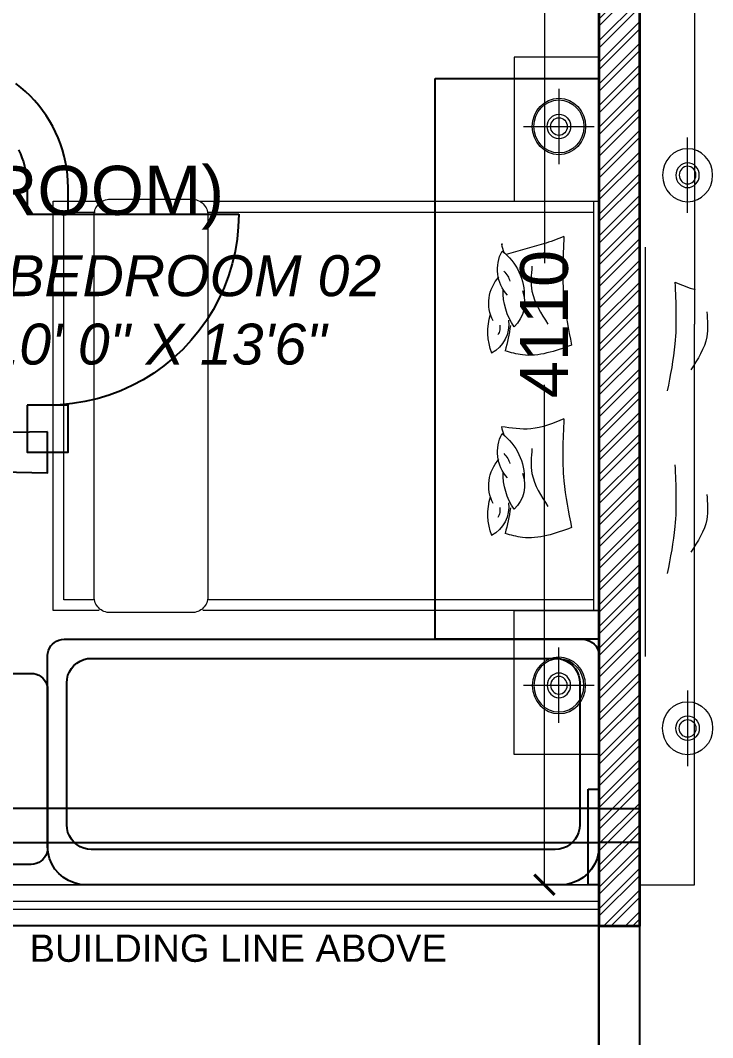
# Model space of a CAD drawing. Header units: millimetres. Extents: x 69529 to 85301, y 41669 to 59279.
# Drawn here: x 82764 to 85301, y 49764 to 53492 of the extents above; entities that cross this region are included whole.
import ezdxf

# ---------------------------------------------------------------- set-up
doc = ezdxf.new("R2010")
doc.units = ezdxf.units.MM
for name, color, linetype, lineweight in [('DA_CARPET AREA RERA', 30, 'Continuous', 9), ('DA_Text 1', 200, 'Continuous', 9), ('DA_TEXT IN SQ.FT', 193, 'Continuous', 9), ('DA_WALL', 7, 'Continuous', 35), ('DA_WINDOW', 4, 'Continuous', 9)]:
    doc.layers.add(name, color=color, linetype=linetype, lineweight=lineweight)
for name, color, linetype, lineweight, true_color in [('DA_DIMENSION', 7, 'Continuous', 5, 0xc2474747), ('DA_FURNITURE', 7, 'Continuous', 5, 0xc2666666), ('DA_FURNITURE HIDDEN', 7, 'Continuous', 5, 0xc2666666), ('DA_HATCH', 7, 'Continuous', 5, 0xc2545454)]:
    doc.layers.add(name, color=color, linetype=linetype, lineweight=lineweight, true_color=true_color)
for name, color, linetype in [('PROP-DOOR', 6, 'CONTINUOUS'), ('PROP-ENVELOPE', 7, 'CONTINUOUS'), ('PROP-FURN', 9, 'CONTINUOUS'), ('PROP-SHELL', 7, 'CONTINUOUS'), ('PROP-TEXT', 3, 'CONTINUOUS'), ('PROP-WALL-NEW', 1, 'CONTINUOUS')]:
    doc.layers.add(name, color=color, linetype=linetype)
doc.styles.add('MtXpl_Arial', font='ArialItalic.ttf')
doc.styles.get("Standard").update_dxf_attribs({"font": 'Arial.ttf'})
doc.dimstyles.get("Standard").update_dxf_attribs({"dimtxt": 0.18, "dimasz": 0.18, "dimexe": 0.18, "dimexo": 0.0625, "dimgap": 0.09, "dimtad": 1, "dimtih": 1, "dimtoh": 1, "dimdec": 4, "dimdsep": 46, "dimtxsty": 'Standard', "dimcen": 0.09, "dimazin": 3, "dimtfac": 1, "dimtdec": 4, "dimtmove": 0, "dimatfit": 3, "dimfxl": 1, "dimtolj": 1})

# ---------------------------------------------------------------- blocks, each defined once
blk = doc.blocks.new('r6u57i')
at = {"layer": 'DA_FURNITURE'}
for p, q in [((5206.7514, -661.3312), (5205.2886, -661.3312)), ((5205.2886, -661.3312), (5205.2886, -662.8312)), ((5205.3084, -661.3312), (5205.3084, -662.8312)), ((5206.7225, -661.3707), (5205.3084, -661.3707)), ((5205.3084, -662.7917), (5206.7214, -662.7917)), ((5205.2886, -662.8312), (5206.7402, -662.8312))]:
    blk.add_line(p, q, dxfattribs=at)
blk.add_lwpolyline([(5206.7804, -662.8388), (5207.0795, -662.8388, 0.414214), (5207.1387, -662.7796), (5207.1387, -661.3828, 0.414214), (5207.0795, -661.3236), (5206.7804, -661.3236, 0.414214), (5206.7212, -661.3828), (5206.7212, -662.7796, 0.414214)], format="xyb", close=True, dxfattribs=at)
for points in [[(5207.1197, -662.8312), (5207.2886, -662.8312), (5207.2886, -661.3312), (5207.1085, -661.3312)], [(5207.1386, -662.7917), (5207.2492, -662.7917), (5207.2492, -661.3707), (5207.1351, -661.3707)]]:
    blk.add_lwpolyline(points, dxfattribs=at)
for centre, radius, start, end in [((5205.7706, -661.6792), 0.2086, 127.4996, 181.9562), ((5205.5177, -661.5806), 0.1425, 318.0376, 27.9659), ((5205.5499, -661.7044), 0.1425, 332.6513, 42.5796), ((5205.6824, -661.7027), 0.1214, 158.8001, 226.6357), ((5205.4134, -661.6618), 0.2262, 325.17, 1.8099), ((5205.4694, -661.8094), 0.2262, 339.7837, 16.4236), ((5205.7401, -661.7811), 0.1214, 173.4138, 241.2494), ((5205.7706, -662.3479), 0.2086, 127.4996, 181.9562), ((5205.5177, -662.2493), 0.1425, 318.0376, 27.9659), ((5205.5499, -662.3732), 0.1425, 332.6513, 42.5796), ((5205.6824, -662.3714), 0.1214, 158.8001, 226.6357), ((5205.4134, -662.3305), 0.2262, 325.17, 1.8099), ((5205.4694, -662.4781), 0.2262, 339.7837, 16.4236), ((5205.7401, -662.4498), 0.1214, 173.4138, 241.2494)]:
    blk.add_arc(centre, radius, start, end, dxfattribs=at)
for points in [[(5205.417, -661.4603), (5205.417, -661.6863), (5205.3888, -661.8584)], [(5205.5339, -661.569), (5205.5339, -661.6604), (5205.4755, -661.781)], [(5205.3888, -661.8584), (5205.5692, -661.8944), (5205.6319, -661.8797)], [(5205.417, -662.129), (5205.417, -662.3551), (5205.3888, -662.5272)], [(5205.417, -662.129), (5205.5381, -662.165), (5205.6462, -662.1573)], [(5205.5339, -662.2377), (5205.5339, -662.3291), (5205.4755, -662.4498)], [(5205.3888, -662.5272), (5205.5692, -662.5631), (5205.6319, -662.5485)]]:
    blk.add_spline(points, degree=3, dxfattribs=at)
for points, knots in [([(5205.417, -661.4603), (5205.4417, -661.4702), (5205.4665, -661.4802), (5205.4916, -661.4872), (5205.4916, -661.4872), (5205.4916, -661.4872), (5205.4916, -661.4872), (5205.5374, -661.5001), (5205.5833, -661.513), (5205.6291, -661.5259)], [0, 0, 0, 0, 3.967367, 3.967367, 3.967367, 3.968693, 3.968693, 3.968693, 11.226423, 11.226423, 11.226423, 11.226423]), ([(5205.6371, -661.5868), (5205.6318, -661.5926), (5205.622, -661.6035), (5205.617, -661.6172), (5205.6147, -661.6235)], [0, 0, 0, 0, 41.531136, 77.340273, 77.340273, 77.340273, 77.340273]), ([(5205.6517, -661.7848), (5205.6513, -661.7909), (5205.6506, -661.8035), (5205.656, -661.8149), (5205.6588, -661.8208)], [0, 0, 0, 0, 31.960762, 66.266463, 66.266463, 66.266463, 66.266463]), ([(5205.6371, -662.2555), (5205.6318, -662.2613), (5205.622, -662.2722), (5205.617, -662.2859), (5205.6147, -662.2923)], [0, 0, 0, 0, 41.531136, 77.340273, 77.340273, 77.340273, 77.340273]), ([(5205.6517, -662.4536), (5205.6513, -662.4597), (5205.6506, -662.4722), (5205.656, -662.4836), (5205.6588, -662.4896)], [0, 0, 0, 0, 31.960762, 66.266463, 66.266463, 66.266463, 66.266463])]:
    blk.add_open_spline(points, degree=3, knots=knots, dxfattribs=at)
for points in [[(5205.6462, -661.4886), (5205.6433, -661.4986), (5205.6403, -661.5086), (5205.6374, -661.5187)], [(5205.6412, -661.4893), (5205.6429, -661.4891), (5205.6445, -661.4888), (5205.6462, -661.4886)], [(5205.6126, -661.7864), (5205.6176, -661.8175), (5205.6246, -661.8486), (5205.6319, -661.8797)], [(5205.6462, -662.1573), (5205.6433, -662.1673), (5205.6403, -662.1774), (5205.6374, -662.1874)], [(5205.6126, -662.4552), (5205.6176, -662.4862), (5205.6246, -662.5174), (5205.6319, -662.5485)]]:
    blk.add_open_spline(points, degree=3, dxfattribs=at)
blk = doc.blocks.new('A$C3A1814D5')
at = {"layer": 'DA_FURNITURE'}
for p, q in [((12.8, 12.82), (1.13, 1.18)), ((12.43, 1.53), (1.51, 12.47))]:
    blk.add_line(p, q, dxfattribs=at)
at = {"layer": 'DA_FURNITURE', "extrusion": (0, 0, -1)}
for centre, major_axis in [((6.99, 7.02), (4.37, 4.37)), ((6.97, 7), (1.37, 1.36))]:
    blk.add_ellipse(centre, major_axis=major_axis, ratio=0.943982, dxfattribs=at)
for major_axis in [(-4.1, -4.09), (-1.91, -1.91)]:
    blk.add_ellipse((6.99, 7.02), major_axis=major_axis, ratio=0.943982, start_param=3.141593, end_param=9.424778, dxfattribs=at)
blk = doc.blocks.new('_ArchTick')
at = {"color": 0, "linetype": 'ByBlock', "const_width": 0.15}
blk.add_lwpolyline([(-0.5, -0.5), (0.5, 0.5)], dxfattribs=at)
blk = doc.blocks.new('*D195')
at = {"layer": 'DA_DIMENSION'}
for p, q in [((-16158.7, 94761.5), (-16358.8, 94761.5)), ((-16358.6, 94761.5), (-16358.6, 92929.5)), ((-16358.6, 90651.5), (-16358.6, 92483.5)), ((-16158.7, 90651.5), (-16358.8, 90651.5))]:
    blk.add_line(p, q, dxfattribs=at)
at = {"layer": 'Defpoints', "color": 0}
for p in [(-16158.6, 94761.5), (-16358.6, 90651.5), (-16158.6, 90651.5)]:
    blk.add_point(p, dxfattribs=at)
at = {"layer": 'DA_DIMENSION', "xscale": 75, "yscale": 75, "zscale": 75}
for p, rotation in [((-16358.6, 94761.5), 90), ((-16358.6, 90651.5), 270)]:
    blk.add_blockref('_ArchTick', p, dxfattribs=dict(at, rotation=rotation))
at = {"layer": 'DA_DIMENSION', "color": 7, "insert": (-16358.6, 92706.5), "char_height": 175, "attachment_point": 5, "rotation": 90}
blk.add_mtext('\\A1;4110', dxfattribs=at)
blk = doc.blocks.new('fsdaafdh')
at = {"layer": 'DA_DIMENSION'}
dim = blk.add_linear_dim(base=(-16358.5903, 90651.52535), p1=(-16158.59418, 94761.52535), p2=(-16158.59418, 90651.52535), angle=90, dimstyle='Standard', dxfattribs=at)
dim.commit()
dim.dimension.update_dxf_attribs({"geometry": '*D195', "text_midpoint": (-16358.5903, 92706.52535)})

msp = doc.modelspace()

# ---------------------------------------------------------------- hatches: boundary and pattern name
at = {"layer": 'DA_HATCH'}
h = msp.add_hatch(dxfattribs=at)
h.set_pattern_fill('ANSI32', color=256, scale=150)
h.set_pattern_definition([(45, (101042.82, -215688.83), (-39.774756, 39.774756), []), (45, (101069.34, -215688.83), (-39.774756, 39.774756), [])])
h.paths.add_polyline_path([(78084.22813, 58058.9767), (78084.22813, 54438.9767), (77959.22813, 54438.9767), (77959.22813, 58058.9767), (77649.22813, 58058.9767), (77649.22813, 58208.9767), (77959.22813, 58208.9767), (77959.22813, 58958.9767), (77959.22813, 59108.9767), (78109.22813, 59108.9767), (78109.22813, 58208.9767), (78449.22813, 58208.9767), (78449.22813, 58058.9767)])
h.paths.add_polyline_path([(76589.22813, 58058.9767), (76899.22813, 58058.9767), (76899.22813, 58208.9767), (76614.22813, 58208.9767), (76614.22813, 58958.9767), (76614.22813, 59108.9767), (76464.22813, 59108.9767), (76464.22813, 58058.9767), (76464.22813, 57908.9767), (76589.22813, 57908.9767)])
h.paths.add_polyline_path([(80214.22813, 58058.9767), (80214.22813, 54438.9767), (80339.22813, 54438.9767), (80339.22813, 58058.9767), (80649.22813, 58058.9767), (80649.22813, 58208.9767), (80339.22813, 58208.9767), (80339.22813, 58958.9767), (80339.22813, 59108.9767), (80189.22813, 59108.9767), (80189.22813, 58208.9767), (79849.22813, 58208.9767), (79849.22813, 58058.9767)])
h.paths.add_polyline_path([(81709.22424, 58208.9767), (81709.22813, 58953.9767), (81709.22813, 59108.9767), (81859.22813, 59108.9767), (81859.22813, 58208.9767)])
h.paths.add_polyline_path([(81399.22813, 58058.9767), (81399.22813, 58208.9767), (81709.22813, 58208.9767), (81709.22813, 58058.9767)], flags=17)
h.paths.add_polyline_path([(81834.22813, 57008.9767), (81834.22813, 55458.9767), (81089.22813, 55458.9767), (81089.22813, 55583.9767), (81709.22813, 55583.9767), (81709.22813, 57008.9767)])
h.paths.add_polyline_path([(75709.22813, 54558.9767), (77039.22813, 54558.9767), (77039.22813, 54433.9767), (75709.22813, 54433.9767)])
h.paths.add_polyline_path([(76464.22813, 57008.9767), (76464.22813, 55458.9767), (77209.22813, 55458.9767), (77209.22813, 55583.9767), (76589.22813, 55583.9767), (76589.22813, 57008.9767)])
h.paths.add_polyline_path([(73414.22813, 54558.9767), (73264.22813, 54558.9767), (73264.22813, 56708.9767), (73414.22813, 56708.9767)])
h.paths.add_polyline_path([(73494.22813, 58678.9767), (73414.22813, 58678.9767), (73414.22813, 57908.9767), (73264.22813, 57908.9767), (73264.22813, 59108.9767), (73494.22813, 59108.9767)])
h.paths.add_polyline_path([(80214.22813, 49553.97669), (80214.22813, 50783.9767), (80214.22813, 53508.9767), (81834.22813, 53508.9767), (81834.22813, 53383.9767), (80339.22813, 53383.9767), (80339.22813, 50933.9767), (80649.22813, 50933.9767), (80649.22813, 50783.9767), (80364.22813, 50783.9767), (80364.22813, 47608.95613), (80134.22813, 47608.97669), (80134.22813, 47758.97669), (80214.22812, 47758.97669)])
h.paths.add_polyline_path([(81709.22813, 50933.9767), (81399.22813, 50933.9767), (81399.22813, 50783.9767), (81709.22813, 50783.9767)], flags=17)
h.paths.add_polyline_path([(81709.22813, 50783.9767), (81709.22813, 49703.97669), (81709.22813, 49553.97669), (81859.22813, 49553.97669), (81859.22813, 50173.9767), (81939.22813, 50173.9767), (81939.22813, 50323.9767), (81859.22813, 50323.9767), (81859.22813, 50783.9767)])
h.paths.add_polyline_path([(77299.22813, 47758.9767), (77299.22813, 47608.9767), (76909.22813, 47608.9767), (76909.22813, 47758.9767)])
edge = h.paths.add_edge_path()
edge.add_line((85034.22813, 50163.9767), (85034.22813, 54433.9767))
edge.add_line((85034.22813, 54433.9767), (85034.22813, 54558.9767))
edge.add_line((85034.22813, 54558.9767), (85034.22813, 58828.9767))
edge.add_line((85034.22813, 58828.9767), (84884.22813, 58828.9767))
edge.add_line((84884.22813, 58828.9767), (84884.22813, 54558.9767))
edge.add_line((84884.22813, 54558.9767), (81259.22813, 54558.9767))
edge.add_line((81259.22813, 54558.9767), (81259.22813, 54433.9767))
edge.add_line((81259.22813, 54433.9767), (84884.22813, 54433.9767))
edge.add_line((84884.22813, 54433.9767), (84884.22813, 50173.9767))
edge.add_line((84884.22813, 50173.9767), (85034.22813, 50173.9767))
h.paths.add_polyline_path([(81834.22813, 51983.9767), (81834.22813, 52638.9767), (81709.22813, 52638.9767), (81709.22813, 51983.9767)], flags=17)

# ---------------------------------------------------------------- linework, layer by layer
at = {"layer": 'DA_CARPET AREA RERA'}
msp.add_line((85034.22813, 58678.9767), (85034.22813, 50323.9767), dxfattribs=at)
msp.add_lwpolyline([(74019.22813, 48978.9767), (74169.22813, 48978.9767), (75709.22813, 48978.9767), (75709.02425, 54558.9767), (73414.22813, 54558.9767), (73414.22813, 58678.9767), (76464.22813, 58678.9767), (76464.22813, 58058.9767), (81709.22813, 58058.9767), (81859.22813, 58058.9767), (81859.22813, 58678.9767), (84884.22813, 58678.9767), (84884.22813, 50323.9767), (81859.22813, 50323.9767), (81859.22813, 50933.9767), (80214.22813, 50933.9767), (80214.22812, 47758.97669), (80214.22813, 47608.97669), (77214.22813, 47608.9767), (77214.22813, 47758.9767), (74019.22813, 47758.9767), (74019.22813, 48818.9767)], close=True, dxfattribs=at)
at = {"layer": 'DA_FURNITURE'}
for p, q in [((85034.22352, 52661.14416), (85034.22352, 53188.64646)), ((85209.22352, 52786.73577), (85209.22352, 53063.04964)), ((85034.21429, 52661.14416), (85034.21429, 51161.14416)), ((85053.95114, 52661.14416), (85053.95114, 51161.14416)), ((85034.22813, 51161.15338), (85034.22813, 50633.65107)), ((85209.22813, 51035.56177), (85209.22813, 50759.2479))]:
    msp.add_line(p, q, dxfattribs=at)
at = {"layer": 'DA_FURNITURE', "extrusion": (0, 0, -1)}
for major_axis in [(0, 97.11177), (0, 45.31882)]:
    msp.add_ellipse((85209.22352, 52924.32163), major_axis=major_axis, ratio=0.9439821323, start_param=3.1415926536, end_param=9.4247779608, dxfattribs=at)
msp.add_ellipse((85209.22352, 52924.89271), major_axis=(0, -32.37059), ratio=0.9439821323, dxfattribs=at)
at = {"layer": 'DA_FURNITURE'}
for major_axis in [(0, -97.11177), (0, -45.31882)]:
    msp.add_ellipse((85209.22813, 50897.97591), major_axis=major_axis, ratio=0.9439821323, start_param=3.1415926536, end_param=9.4247779608, dxfattribs=at)
msp.add_ellipse((85209.22813, 50897.40483), major_axis=(0, 32.37059), ratio=0.9439821323, dxfattribs=at)
for points in [[(85162.59116, 52532.03955), (85162.59116, 52306.0009), (85134.36647, 52133.9033)], [(85279.49485, 52423.37005), (85279.49485, 52331.95491), (85221.05154, 52211.28695)], [(85162.59116, 51863.29946), (85162.59116, 51637.26082), (85134.36647, 51465.16321)], [(85279.49485, 51754.62996), (85279.49485, 51663.21482), (85221.05154, 51542.54687)]]:
    msp.add_spline(points, degree=3, dxfattribs=at)
for points in [[(85162.59116, 52532.03955), (85187.33889, 52522.10908), (85212.08663, 52512.1786), (85237.1491, 52505.12947)], [(85237.1491, 52505.12947), (85237.15748, 52505.12712), (85237.16585, 52505.12476), (85237.17423, 52505.12241)]]:
    msp.add_open_spline(points, degree=3, dxfattribs=at)
at = {"layer": 'DA_FURNITURE HIDDEN'}
for points in [[(84884.22946, 53356.47208), (84884.22946, 53356.47208), (84884.22946, 53356.47208), (84884.22946, 53356.46978), (84574.22316, 53356.47439), (84574.22316, 52828.97208), (84884.22946, 52828.9767)], [(84884.22946, 50801.48361), (84884.22946, 50801.48361), (84884.22946, 50801.48361), (84884.22946, 50801.48361), (84574.22316, 50801.479), (84574.22316, 51328.98131), (84884.22946, 51328.9767)]]:
    msp.add_lwpolyline(points, close=True, dxfattribs=at)
at = {"layer": 'DA_HATCH'}
for p, q in [((85234.62643, 54433.7967), (85234.62643, 52379.1586)), ((85234.62643, 50324.1567), (85234.62643, 52378.79479)), ((85034.29063, 50323.9767), (85234.80643, 50323.9767))]:
    msp.add_line(p, q, dxfattribs=at)
at = {"layer": 'DA_HATCH', "linetype": 'Continuous', "ltscale": 2}
for p, q in [((84884.22813, 53470.16337), (85034.22813, 53620.16337)), ((84884.22813, 53417.13036), (85034.22813, 53567.13036)), ((84884.22813, 53390.61385), (85034.22813, 53540.61385)), ((84884.22813, 53337.58085), (85034.22813, 53487.58085)), ((84884.22813, 53311.06434), (85034.22813, 53461.06434)), ((84884.22813, 53258.03133), (85034.22813, 53408.03133)), ((84884.22813, 53231.51483), (85034.22813, 53381.51483)), ((84884.22813, 53178.48182), (85034.22813, 53328.48182)), ((84884.22813, 53151.96532), (85034.22813, 53301.96532)), ((84884.22813, 53098.93231), (85034.22813, 53248.93231)), ((84884.22813, 53072.4158), (85034.22813, 53222.4158)), ((84884.22813, 53019.38279), (85034.22813, 53169.38279)), ((84884.22813, 52992.86629), (85034.22813, 53142.86629)), ((84884.22813, 52939.83328), (85034.22813, 53089.83328)), ((84884.22813, 52913.31678), (85034.22813, 53063.31678)), ((84884.22813, 52860.28377), (85034.22813, 53010.28377)), ((84884.22813, 52833.76726), (85034.22813, 52983.76726)), ((84884.22813, 52780.73426), (85034.22813, 52930.73426)), ((84884.22813, 52754.21775), (85034.22813, 52904.21775)), ((84884.22813, 52701.18474), (85034.22813, 52851.18474)), ((84884.22813, 52674.66824), (85034.22813, 52824.66824)), ((84884.22813, 52621.63523), (85034.22813, 52771.63523)), ((84884.22813, 52595.11873), (85034.22813, 52745.11873)), ((84884.22813, 52542.08572), (85034.22813, 52692.08572)), ((84884.22813, 52515.56921), (85034.22813, 52665.56921)), ((84884.22813, 52462.5362), (85034.22813, 52612.5362)), ((84884.22813, 52436.0197), (85034.22813, 52586.0197)), ((84884.22813, 52382.98669), (85034.22813, 52532.98669)), ((84884.22813, 52356.47019), (85034.22813, 52506.47019)), ((84884.22813, 52303.43718), (85034.22813, 52453.43718)), ((84884.22813, 52276.92067), (85034.22813, 52426.92067)), ((84884.22813, 52223.88767), (85034.22813, 52373.88767)), ((84884.22813, 52197.37116), (85034.22813, 52347.37116)), ((84884.22813, 52144.33815), (85034.22813, 52294.33815)), ((84884.22813, 52117.82165), (85034.22813, 52267.82165)), ((84884.22813, 52064.78864), (85034.22813, 52214.78864)), ((84884.22813, 52038.27214), (85034.22813, 52188.27214)), ((84884.22813, 51985.23913), (85034.22813, 52135.23913)), ((84884.22813, 51958.72262), (85034.22813, 52108.72262)), ((84884.22813, 51905.68961), (85034.22813, 52055.68961)), ((84884.22813, 51879.17311), (85034.22813, 52029.17311)), ((84884.22813, 51826.1401), (85034.22813, 51976.1401)), ((84884.22813, 51799.6236), (85034.22813, 51949.6236)), ((84884.22813, 51746.59059), (85034.22813, 51896.59059)), ((84884.22813, 51720.07408), (85034.22813, 51870.07408)), ((84884.22813, 51667.04107), (85034.22813, 51817.04107)), ((84884.22813, 51640.52457), (85034.22813, 51790.52457)), ((84884.22813, 51587.49156), (85034.22813, 51737.49156)), ((84884.22813, 51560.97506), (85034.22813, 51710.97506)), ((84884.22813, 51507.94205), (85034.22813, 51657.94205)), ((84884.22813, 51481.42554), (85034.22813, 51631.42554)), ((84884.22813, 51428.39254), (85034.22813, 51578.39254)), ((84884.22813, 51401.87603), (85034.22813, 51551.87603)), ((84884.22813, 51348.84302), (85034.22813, 51498.84302)), ((84884.22813, 51322.32652), (85034.22813, 51472.32652)), ((84884.22813, 51269.29351), (85034.22813, 51419.29351)), ((84884.22813, 51242.77701), (85034.22813, 51392.77701)), ((84884.22813, 51189.744), (85034.22813, 51339.744)), ((84884.22813, 51163.22749), (85034.22813, 51313.22749)), ((84884.22813, 51110.19448), (85034.22813, 51260.19448)), ((84884.22813, 51083.67798), (85034.22813, 51233.67798)), ((84884.22813, 51030.64497), (85034.22813, 51180.64497)), ((84884.22813, 51004.12847), (85034.22813, 51154.12847)), ((84884.22813, 50951.09546), (85034.22813, 51101.09546)), ((84884.22813, 50924.57895), (85034.22813, 51074.57895)), ((84884.22813, 50871.54595), (85034.22813, 51021.54595)), ((84884.22813, 50845.02944), (85034.22813, 50995.02944)), ((84884.22813, 50791.99643), (85034.22813, 50941.99643)), ((84884.22813, 50765.47993), (85034.22813, 50915.47993)), ((84884.22813, 50712.44692), (85034.22813, 50862.44692)), ((84884.22813, 50685.93042), (85034.22813, 50835.93042)), ((84884.22813, 50632.89741), (85034.22813, 50782.89741)), ((84884.22813, 50606.3809), (85034.22813, 50756.3809)), ((84884.22813, 50553.34789), (85034.22813, 50703.34789)), ((84884.22813, 50526.83139), (85034.22813, 50676.83139)), ((84884.22813, 50473.79838), (85034.22813, 50623.79838)), ((84884.22813, 50447.28188), (85034.22813, 50597.28188)), ((84884.22813, 50394.24887), (85034.22813, 50544.24887)), ((84884.22813, 50367.73236), (85034.22813, 50517.73236)), ((84884.22813, 50314.69936), (85034.22813, 50464.69936)), ((84884.22813, 50288.18285), (85034.22813, 50438.18285)), ((84884.22813, 50235.14984), (85034.22813, 50385.14984)), ((84884.22813, 50208.63334), (85034.22813, 50358.63334)), ((84902.60449, 50173.9767), (85034.22813, 50305.60033)), ((84929.121, 50173.9767), (85034.22813, 50279.08383)), ((84982.15401, 50173.9767), (85034.22813, 50226.05082)), ((85008.67051, 50173.9767), (85034.22813, 50199.53431))]:
    msp.add_line(p, q, dxfattribs=at)
at = {"layer": 'DA_HATCH'}
msp.add_solid([(85234.59643, 50324.1567), (85234.65643, 50324.1567), (85234.62643, 50323.9767)], dxfattribs=at)
at = {"layer": 'DA_WALL'}
for p, q in [((84884.22813, 54433.9767), (84884.22813, 50173.9767)), ((85034.22813, 50173.9767), (85034.22813, 54433.9767)), ((84884.22813, 50173.9767), (85034.22813, 50173.9767))]:
    msp.add_line(p, q, dxfattribs=at)
msp.add_lwpolyline([(85034.22813, 54558.9767), (85034.22813, 58828.9767), (84884.22813, 58828.9767), (84884.22813, 54558.9767), (81259.22813, 54558.9767), (81259.22813, 54433.9767), (84884.22813, 54433.9767), (84884.22813, 50173.9767), (85034.22813, 50173.9767), (85034.22813, 54433.9767)], dxfattribs=at)
at = {"layer": 'DA_WINDOW'}
for p, q in [((85034.22813, 50323.9767), (85034.22813, 50173.9767)), ((85034.22813, 50233.97669), (85034.22813, 50263.9767))]:
    msp.add_line(p, q, dxfattribs=at)
for points in [[(84884.22813, 50323.9767), (84884.22813, 50173.9767), (81939.22813, 50173.9767), (81939.22813, 50323.9767)], [(81939.22813, 50263.9767), (84884.22813, 50263.9767), (84884.22813, 50233.9767), (81939.22813, 50233.9767)]]:
    msp.add_lwpolyline(points, close=True, dxfattribs=at)
at = {"layer": 'PROP-DOOR'}
msp.add_line((82864.2, 52781.31), (83564.2, 52781.31), dxfattribs=at)
msp.add_lwpolyline([(83564.2, 52781.31), (83562.701, 52735.528), (83558.211, 52689.942), (83550.75, 52644.747), (83540.348, 52600.137), (83527.051, 52556.303), (83510.916, 52513.432), (83492.011, 52471.708), (83470.418, 52431.31), (83446.229, 52392.411), (83419.547, 52355.177), (83390.488, 52319.768), (83359.175, 52286.336), (83325.742, 52255.022), (83290.333, 52225.963), (83253.099, 52199.282), (83214.2, 52175.093), (83173.802, 52153.499), (83132.078, 52134.595), (83089.208, 52118.459), (83045.373, 52105.162), (83000.763, 52094.761), (82955.568, 52087.299), (82909.982, 52082.809), (82864.2, 52081.31)], dxfattribs=at)
at = {"layer": 'PROP-ENVELOPE'}
msp.add_lwpolyline([(73264.2, 58829), (76614.2, 58829), (76614.2, 58209), (81709.2, 58209), (81709.2, 58829), (85034.2, 58829), (85034.2, 50174), (81709.2, 50174), (81709.2, 50784), (80364.2, 50784), (80364.2, 46209), (77064.2, 46209), (77064.2, 47609), (73869.2, 47609), (73869.2, 49129), (75559.2, 49129), (75559.2, 54409), (73264.2, 54409)], close=True, dxfattribs=at)
at = {"layer": 'PROP-FURN'}
for points in [[(84284.2, 53279), (84884.2, 53279), (84884.2, 51224), (84284.2, 51224)], [(82864.2, 51164), (82864.9, 51173.4), (82867.1, 51182.5), (82870.7, 51191.2), (82875.7, 51199.3), (82881.8, 51206.4), (82888.9, 51212.5), (82897, 51217.5), (82905.7, 51221.1), (82914.8, 51223.3), (82924.2, 51224), (84824.2, 51224), (84833.6, 51223.3), (84842.7, 51221.1), (84851.4, 51217.5), (84859.5, 51212.5), (84866.6, 51206.4), (84872.7, 51199.3), (84877.7, 51191.2), (84881.3, 51182.5), (84883.5, 51173.4), (84884.2, 51164), (84884.2, 50464), (84882.5, 50442.1), (84877.3, 50420.7), (84868.9, 50400.4), (84857.5, 50381.7), (84843.2, 50365), (84826.5, 50350.7), (84807.8, 50339.3), (84787.5, 50330.9), (84766.1, 50325.7), (84744.2, 50324), (83004.2, 50324), (82982.3, 50325.7), (82960.9, 50330.9), (82940.6, 50339.3), (82921.9, 50350.7), (82905.2, 50365), (82890.9, 50381.7), (82879.5, 50400.4), (82871.1, 50420.7), (82865.9, 50442.1), (82864.2, 50464)], [(82934.2, 51064), (82935.3, 51078.1), (82938.6, 51091.8), (82944, 51104.9), (82951.4, 51116.9), (82960.6, 51127.6), (82971.3, 51136.8), (82983.3, 51144.2), (82996.4, 51149.6), (83010.1, 51152.9), (83024.2, 51154), (84724.2, 51154), (84738.3, 51152.9), (84752, 51149.6), (84765.1, 51144.2), (84777.1, 51136.8), (84787.8, 51127.6), (84797, 51116.9), (84804.4, 51104.9), (84809.8, 51091.8), (84813.1, 51078.1), (84814.2, 51064), (84814.2, 50544), (84813.1, 50529.9), (84809.8, 50516.2), (84804.4, 50503.1), (84797, 50491.1), (84787.8, 50480.4), (84777.1, 50471.2), (84765.1, 50463.8), (84752, 50458.4), (84738.3, 50455.1), (84724.2, 50454), (83024.2, 50454), (83010.1, 50455.1), (82996.4, 50458.4), (82983.3, 50463.8), (82971.3, 50471.2), (82960.6, 50480.4), (82951.4, 50491.1), (82944, 50503.1), (82938.6, 50516.2), (82935.3, 50529.9), (82934.2, 50544)], [(84844.2, 50674), (84884.2, 50674), (84884.2, 50324), (84844.2, 50324)]]:
    msp.add_lwpolyline(points, close=True, dxfattribs=at)
msp.add_lwpolyline([(82224.2, 51099), (82804.2, 51099), (82813.6, 51098.3), (82822.7, 51096.1), (82831.4, 51092.5), (82839.5, 51087.5), (82846.6, 51081.4), (82852.7, 51074.3), (82857.7, 51066.2), (82861.3, 51057.5), (82863.5, 51048.4), (82864.2, 51039), (82864.2, 50459), (82863.5, 50449.6), (82861.3, 50440.5), (82857.7, 50431.8), (82852.7, 50423.7), (82846.6, 50416.6), (82839.5, 50410.5), (82831.4, 50405.5), (82822.7, 50401.9), (82813.6, 50399.7), (82804.2, 50399), (82224.2, 50399)], dxfattribs=at)
at = {"layer": 'PROP-SHELL'}
for p, q in [((84884.2, 46359), (84884.2, 54714)), ((85034.2, 46359), (85034.2, 54714))]:
    msp.add_line(p, q, dxfattribs=at)
for points in [[(84884.2, 54864), (84884.2, 50604), (85034.2, 50604), (85034.2, 54864)], [(84884.2, 54864), (84884.2, 50604), (85034.2, 50604), (85034.2, 54864)], [(84884.2, 54864), (84884.2, 50604), (85034.2, 50604), (85034.2, 54864)], [(84884.2, 54864), (84884.2, 50604), (85034.2, 50604), (85034.2, 54864)], [(81259.2, 50479), (84884.2, 50479), (84884.2, 50604), (81259.2, 50604)], [(84884.2, 50479), (84884.2, 46209), (85034.2, 46209), (85034.2, 50479)], [(84884.2, 50479), (84884.2, 46209), (85034.2, 46209), (85034.2, 50479)], [(84884.2, 50479), (84884.2, 46209), (85034.2, 46209), (85034.2, 50479)], [(84884.2, 50479), (84884.2, 46209), (85034.2, 46209), (85034.2, 50479)]]:
    msp.add_lwpolyline(points, close=True, dxfattribs=at)
at = {"layer": 'PROP-WALL-NEW'}
msp.add_lwpolyline([(82758.008, 53017.918), (82764.513, 53003.39), (82770.161, 52988.599), (82775.226, 52973.339), (82779.428, 52958.055), (82782.956, 52942.291), (82785.724, 52926.612), (82787.652, 52910.945), (82788.788, 52894.969), (82789.201, 52878.68), (82789.2, 52781.31), (82939.2, 52781.31), (82939.199, 52879.32), (82938.612, 52902.231), (82936.948, 52925.455), (82934.076, 52948.788), (82930.044, 52971.709), (82924.972, 52994.345), (82918.774, 53016.861), (82911.439, 53039.001), (82903.087, 53060.81), (82893.592, 53082.082), (82883.139, 53102.964), (82871.578, 53123.243), (82859.204, 53142.803), (82845.774, 53161.933), (82831.344, 53180.418), (82816.061, 53198.089), (82800.033, 53214.833), (82783.289, 53230.861), (82765.618, 53246.144), (82747.133, 53260.574)], dxfattribs=at)
for points in [[(82789.2, 52081.31), (82789.2, 51909), (82939.2, 51909), (82939.2, 52081.31)], [(82864.2, 51984), (81731.919, 51962.775), (81709.2, 50859), (81859.2, 50859), (81836.481, 51855.225), (82864.2, 51834)]]:
    msp.add_lwpolyline(points, close=True, dxfattribs=at)

# ---------------------------------------------------------------- block references
at = {"layer": 'DA_FURNITURE HIDDEN', "extrusion": (0, 0, -1), "zscale": -16.7595958194902}
for p, xscale, yscale, rotation in [((-84737.24568, 52937.06875), 16.75959581949019, 16.75959581949019, 45.04514721320155), ((-84737.24568, 51220.88464), -16.7595958194902, 16.7595958194902, 134.9548527867985)]:
    msp.add_blockref('A$C3A1814D5', p, dxfattribs=dict(at, xscale=xscale, yscale=yscale, rotation=rotation))
at = {"layer": 'DA_FURNITURE HIDDEN', "xscale": -1000, "yscale": 1000, "zscale": 1000}
msp.add_blockref('r6u57i', (5290172.85879, 714160.16825), dxfattribs=at)
at = {"layer": 'DA_HATCH'}
msp.add_blockref('fsdaafdh', (101042.82231, -40327.54866), dxfattribs=at)

# ---------------------------------------------------------------- texts
at = {"layer": 'DA_HATCH', "insert": (85234.62643, 52378.9767), "char_height": 0.18, "attachment_point": 5}
msp.add_mtext('\\A1;4110.0000', dxfattribs=at)
at = {"layer": 'DA_Text 1'}
msp.add_text('BUILDING LINE ABOVE', height=100, dxfattribs=at).set_placement((82797.73823, 50041.82734))
at = {"layer": 'DA_TEXT IN SQ.FT', "style": 'MtXpl_Arial'}
for s, p in [('M.BEDROOM 02', (82479.59798, 52481.14845, 0)), ('10\' 0" X 13\'6"', (82643.7692, 52230.53454, 0))]:
    msp.add_text(s, height=150, dxfattribs=at).set_placement(p)
at = {"layer": 'PROP-TEXT'}
msp.add_text('BATH (EAST ROOM)', height=180, dxfattribs=at).set_placement((81094.2, 52779))

doc.saveas('drawing.dxf')
